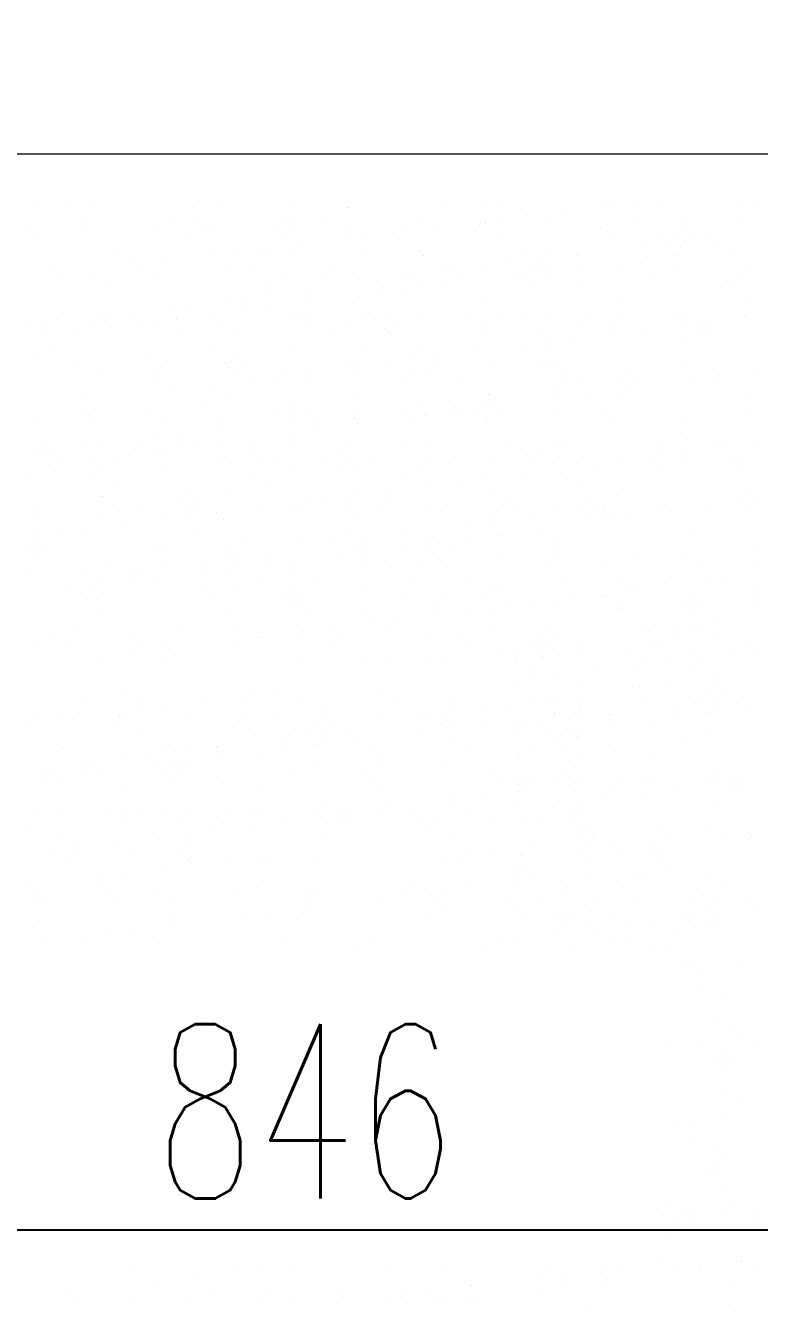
# Model space of a CAD drawing. Header units: millimetres. Extents: x 3165 to 3759, y 1184 to 1604.
# Drawn here: x 3302.87 to 3317.6, y 1379.18 to 1404.87 of the extents above; entities that cross this region are included whole.
import ezdxf

# ---------------------------------------------------------------- set-up
doc = ezdxf.new("R2010")
doc.units = ezdxf.units.MM
doc.layers.get('DEFPOINTS').update_dxf_attribs({"lineweight": 18})
doc.layers.add('1', color=1, linetype='Continuous', lineweight=18, true_color=0xff0000)
doc.layers.add('2', color=2, linetype='Continuous', lineweight=18, true_color=0xffff00)
doc.layers.add('LAYER2', color=2, linetype='Continuous', lineweight=25)
doc.styles.add('HZ', font='txt.shx', dxfattribs={"width": 0.67, "bigfont": 'hztxt.shx'})
doc.dimstyles.new('STANDARD$0', dxfattribs={"dimtxt": 3.5, "dimasz": 2.5, "dimexe": 1.25, "dimexo": 0.625, "dimtad": 1, "dimdec": 4, "dimdsep": 46, "dimtxsty": 'HZ', "dimcen": 2.5, "dimdle": 5, "dimadec": 0, "dimazin": 0, "dimtfac": 1, "dimtmove": 0, "dimatfit": 3, "dimfxl": 0, "dimtolj": 1, "dimlwd": -1, "dimlwe": -1, "dimarcsym": 0})

# ---------------------------------------------------------------- blocks, each defined once
blk = doc.blocks.new('*D55')
at = {"layer": 'DEFPOINTS', "color": 0, "transparency": 16777216}
for p in [(3348.238, 1398.036), (3268.739, 1396.54), (3348.238, 1380.685)]:
    blk.add_point(p, dxfattribs=at)
at = {"layer": 'LAYER2', "color": 0, "transparency": 16777216}
for p, q in [((3348.238, 1397.411), (3348.238, 1379.185)), ((3268.739, 1395.915), (3268.739, 1379.185)), ((3270.739, 1380.685), (3346.238, 1380.685))]:
    blk.add_line(p, q, dxfattribs=at)
for points in [[(3270.739, 1381.019), (3270.739, 1380.352), (3268.739, 1380.685)], [(3346.238, 1381.019), (3346.238, 1380.352), (3348.238, 1380.685)]]:
    blk.add_solid(points, dxfattribs=at)
at = {"layer": 'LAYER2', "color": 0, "transparency": 16777216, "insert": (3308.488, 1383.06), "char_height": 3.5, "attachment_point": 5, "style": 'HZ'}
blk.add_mtext('\\A1;846', dxfattribs=at)

msp = doc.modelspace()

# ---------------------------------------------------------------- linework, layer by layer
at = {"layer": '1'}
msp.add_line((3288.088, 1402.293), (3325.174, 1402.293), dxfattribs=at)
at = {"layer": '2'}
for p, q in [((3303.112, 1401.209), (3303.112, 1401.209)), ((3303.664, 1401.28), (3303.664, 1401.28)), ((3304.184, 1401.349), (3304.184, 1401.349)), ((3306.226, 1401.214), (3306.226, 1401.214)), ((3306.806, 1401.231), (3306.806, 1401.231)), ((3308.214, 1401.229), (3308.214, 1401.229)), ((3309.341, 1401.22), (3309.341, 1401.22)), ((3309.365, 1401.218), (3309.365, 1401.218)), ((3311.329, 1401.234), (3311.329, 1401.234)), ((3312.065, 1401.316), (3312.065, 1401.316)), ((3312.455, 1401.226), (3312.455, 1401.226)), ((3313.75, 1401.169), (3313.75, 1401.169)), ((3314.443, 1401.24), (3314.443, 1401.24)), ((3314.683, 1401.349), (3314.683, 1401.349)), ((3315.108, 1401.348), (3315.108, 1401.348)), ((3315.569, 1401.231), (3315.569, 1401.231)), ((3317.241, 1401.337), (3317.241, 1401.337)), ((3317.557, 1401.246), (3317.557, 1401.246)), ((3304.045, 1401.02), (3304.045, 1401.02)), ((3305.771, 1400.895), (3305.771, 1400.895)), ((3306.343, 1400.931), (3306.343, 1400.931)), ((3308.046, 1400.986), (3308.046, 1400.986)), ((3308.165, 1400.913), (3308.165, 1400.913)), ((3308.885, 1400.9), (3308.885, 1400.9)), ((3310.782, 1400.946), (3310.782, 1400.946)), ((3311.999, 1400.906), (3311.999, 1400.906)), ((3312.107, 1400.897), (3312.107, 1400.897)), ((3312.417, 1400.994), (3312.417, 1400.994)), ((3312.937, 1401.062), (3312.937, 1401.062)), ((3313.34, 1400.934), (3313.34, 1400.934)), ((3315.113, 1400.912), (3315.113, 1400.912)), ((3316.041, 1401.031), (3316.041, 1401.031)), ((3317.233, 1400.944), (3317.233, 1400.944)), ((3302.906, 1400.828), (3302.906, 1400.828)), ((3303.078, 1400.62), (3303.078, 1400.62)), ((3304.097, 1400.741), (3304.097, 1400.741)), ((3305.464, 1400.815), (3305.464, 1400.815)), ((3306.193, 1400.626), (3306.193, 1400.626)), ((3306.527, 1400.763), (3306.527, 1400.763)), ((3306.655, 1400.728), (3306.655, 1400.728)), ((3307.847, 1400.834), (3307.847, 1400.834)), ((3308.032, 1400.665), (3308.032, 1400.665)), ((3308.231, 1400.817), (3308.231, 1400.817)), ((3309.307, 1400.632), (3309.307, 1400.632)), ((3309.356, 1400.826), (3309.356, 1400.826)), ((3309.725, 1400.639), (3309.725, 1400.639)), ((3310.245, 1400.708), (3310.245, 1400.708)), ((3310.403, 1400.843), (3310.403, 1400.843)), ((3311.058, 1400.815), (3311.058, 1400.815)), ((3311.908, 1400.745), (3311.908, 1400.745)), ((3311.974, 1400.859), (3311.974, 1400.859)), ((3312.421, 1400.637), (3312.421, 1400.637)), ((3314.405, 1400.809), (3314.405, 1400.809)), ((3314.532, 1400.847), (3314.532, 1400.847)), ((3314.589, 1400.64), (3314.589, 1400.64)), ((3315.535, 1400.643), (3315.535, 1400.643)), ((3315.909, 1400.711), (3315.909, 1400.711)), ((3316.108, 1400.863), (3316.108, 1400.863)), ((3316.293, 1400.694), (3316.293, 1400.694)), ((3316.638, 1400.631), (3316.638, 1400.631)), ((3307.554, 1400.353), (3307.554, 1400.353)), ((3308.367, 1400.46), (3308.367, 1400.46)), ((3315.305, 1400.456), (3315.305, 1400.456)), ((3315.825, 1400.524), (3315.825, 1400.524)), ((3316.035, 1400.412), (3316.035, 1400.412)), ((3316.094, 1400.542), (3316.094, 1400.542)), ((3316.686, 1400.406), (3316.686, 1400.406)), ((3304.63, 1400.242), (3304.63, 1400.242)), ((3305.04, 1400.108), (3305.04, 1400.108)), ((3305.675, 1400.106), (3305.675, 1400.106)), ((3306.618, 1400.256), (3306.618, 1400.256)), ((3307.033, 1400.285), (3307.033, 1400.285)), ((3307.745, 1400.247), (3307.745, 1400.247)), ((3308.159, 1400.293), (3308.159, 1400.293)), ((3309.733, 1400.262), (3309.733, 1400.262)), ((3310.776, 1400.326), (3310.776, 1400.326)), ((3310.859, 1400.253), (3310.859, 1400.253)), ((3312.613, 1400.101), (3312.613, 1400.101)), ((3312.847, 1400.267), (3312.847, 1400.267)), ((3313.133, 1400.17), (3313.133, 1400.17)), ((3313.334, 1400.314), (3313.334, 1400.314)), ((3313.946, 1400.277), (3313.946, 1400.277)), ((3313.973, 1400.259), (3313.973, 1400.259)), ((3315.353, 1400.23), (3315.353, 1400.23)), ((3315.873, 1400.299), (3315.873, 1400.299)), ((3315.961, 1400.273), (3315.961, 1400.273)), ((3317.087, 1400.264), (3317.087, 1400.264)), ((3303.337, 1400.054), (3303.337, 1400.054)), ((3303.521, 1399.885), (3303.521, 1399.885)), ((3304.258, 1399.89), (3304.258, 1399.89)), ((3305.225, 1399.939), (3305.225, 1399.939)), ((3306.875, 1399.923), (3306.875, 1399.923)), ((3307.397, 1399.965), (3307.397, 1399.965)), ((3308.067, 1399.836), (3308.067, 1399.836)), ((3308.902, 1399.868), (3308.902, 1399.868)), ((3309.101, 1400.02), (3309.101, 1400.02)), ((3309.434, 1399.911), (3309.434, 1399.911)), ((3311.254, 1399.923), (3311.254, 1399.923)), ((3311.399, 1399.931), (3311.399, 1399.931)), ((3312.134, 1400.008), (3312.134, 1400.008)), ((3312.661, 1399.876), (3312.661, 1399.876)), ((3313.102, 1399.985), (3313.102, 1399.985)), ((3313.181, 1399.944), (3313.181, 1399.944)), ((3313.326, 1399.921), (3313.326, 1399.921)), ((3313.994, 1400.051), (3313.994, 1400.051)), ((3314.752, 1400.042), (3314.752, 1400.042)), ((3315.459, 1399.843), (3315.459, 1399.843)), ((3315.944, 1399.955), (3315.944, 1399.955)), ((3317.163, 1399.897), (3317.163, 1399.897)), ((3317.31, 1400.029), (3317.31, 1400.029)), ((3304.597, 1399.653), (3304.597, 1399.653)), ((3305.449, 1399.803), (3305.449, 1399.803)), ((3307.711, 1399.659), (3307.711, 1399.659)), ((3309.921, 1399.747), (3309.921, 1399.747)), ((3310.441, 1399.815), (3310.441, 1399.815)), ((3310.49, 1399.59), (3310.49, 1399.59)), ((3310.625, 1399.824), (3310.625, 1399.824)), ((3310.825, 1399.664), (3310.825, 1399.664)), ((3311.303, 1399.697), (3311.303, 1399.697)), ((3311.583, 1399.762), (3311.583, 1399.762)), ((3312.903, 1399.833), (3312.903, 1399.833)), ((3313.087, 1399.664), (3313.087, 1399.664)), ((3313.287, 1399.816), (3313.287, 1399.816)), ((3313.939, 1399.67), (3313.939, 1399.67)), ((3316.964, 1399.745), (3316.964, 1399.745)), ((3317.053, 1399.676), (3317.053, 1399.676)), ((3307.229, 1399.393), (3307.229, 1399.393)), ((3307.75, 1399.461), (3307.75, 1399.461)), ((3308.563, 1399.568), (3308.563, 1399.568)), ((3308.611, 1399.343), (3308.611, 1399.343)), ((3309.969, 1399.521), (3309.969, 1399.521)), ((3312.128, 1399.389), (3312.128, 1399.389)), ((3314.746, 1399.422), (3314.746, 1399.422)), ((3317.304, 1399.41), (3317.304, 1399.41)), ((3304.391, 1399.088), (3304.391, 1399.088)), ((3305.058, 1399.107), (3305.058, 1399.107)), ((3305.871, 1399.214), (3305.871, 1399.214)), ((3306.095, 1399.142), (3306.095, 1399.142)), ((3306.869, 1399.304), (3306.869, 1399.304)), ((3307.277, 1399.167), (3307.277, 1399.167)), ((3307.798, 1399.236), (3307.798, 1399.236)), ((3309.428, 1399.292), (3309.428, 1399.292)), ((3310.096, 1399.108), (3310.096, 1399.108)), ((3316.104, 1399.104), (3316.104, 1399.104)), ((3302.969, 1398.901), (3302.969, 1398.901)), ((3303.179, 1398.859), (3303.179, 1398.859)), ((3303.498, 1398.973), (3303.498, 1398.973)), ((3304.16, 1398.814), (3304.16, 1398.814)), ((3304.537, 1399.038), (3304.537, 1399.038)), ((3304.586, 1398.813), (3304.586, 1398.813)), ((3305.106, 1398.881), (3305.106, 1398.881)), ((3305.527, 1398.888), (3305.527, 1398.888)), ((3305.896, 1398.99), (3305.896, 1398.99)), ((3305.919, 1398.988), (3305.919, 1398.988)), ((3306.612, 1398.979), (3306.612, 1398.979)), ((3308.228, 1398.986), (3308.228, 1398.986)), ((3308.393, 1399.053), (3308.393, 1399.053)), ((3308.577, 1398.884), (3308.577, 1398.884)), ((3308.6, 1398.993), (3308.6, 1398.993)), ((3309.419, 1398.899), (3309.419, 1398.899)), ((3309.727, 1398.985), (3309.727, 1398.985)), ((3309.897, 1398.956), (3309.897, 1398.956)), ((3310.28, 1398.939), (3310.28, 1398.939)), ((3310.845, 1399.019), (3310.845, 1399.019)), ((3311.715, 1398.999), (3311.715, 1398.999)), ((3312.037, 1398.932), (3312.037, 1398.932)), ((3312.453, 1398.965), (3312.453, 1398.965)), ((3312.841, 1398.99), (3312.841, 1398.99)), ((3313.403, 1399.007), (3313.403, 1399.007)), ((3313.957, 1398.867), (3313.957, 1398.867)), ((3314.157, 1399.019), (3314.157, 1399.019)), ((3314.595, 1398.92), (3314.595, 1398.92)), ((3314.829, 1399.005), (3314.829, 1399.005)), ((3315.955, 1398.996), (3315.955, 1398.996)), ((3316.03, 1398.88), (3316.03, 1398.88)), ((3316.454, 1398.93), (3316.454, 1398.93)), ((3316.551, 1398.949), (3316.551, 1398.949)), ((3317.296, 1399.017), (3317.296, 1399.017)), ((3317.364, 1399.056), (3317.364, 1399.056)), ((3303.227, 1398.634), (3303.227, 1398.634)), ((3303.92, 1398.705), (3303.92, 1398.705)), ((3305.908, 1398.719), (3305.908, 1398.719)), ((3306.718, 1398.801), (3306.718, 1398.801)), ((3307.034, 1398.71), (3307.034, 1398.71)), ((3309.022, 1398.725), (3309.022, 1398.725)), ((3310.081, 1398.787), (3310.081, 1398.787)), ((3310.148, 1398.716), (3310.148, 1398.716)), ((3312.136, 1398.73), (3312.136, 1398.73)), ((3313.262, 1398.722), (3313.262, 1398.722)), ((3313.859, 1398.594), (3313.859, 1398.594)), ((3314.672, 1398.701), (3314.672, 1398.701)), ((3315.25, 1398.736), (3315.25, 1398.736)), ((3316.377, 1398.727), (3316.377, 1398.727)), ((3316.639, 1398.762), (3316.639, 1398.762)), ((3303.464, 1398.385), (3303.464, 1398.385)), ((3306.579, 1398.391), (3306.579, 1398.391)), ((3308.222, 1398.366), (3308.222, 1398.366)), ((3309.693, 1398.396), (3309.693, 1398.396)), ((3310.839, 1398.4), (3310.839, 1398.4)), ((3311.98, 1398.347), (3311.98, 1398.347)), ((3312.807, 1398.402), (3312.807, 1398.402)), ((3313.339, 1398.526), (3313.339, 1398.526)), ((3313.397, 1398.387), (3313.397, 1398.387)), ((3316.098, 1398.485), (3316.098, 1398.485)), ((3303.089, 1398.264), (3303.089, 1398.264)), ((3303.886, 1398.116), (3303.886, 1398.116)), ((3305.386, 1398.176), (3305.386, 1398.176)), ((3306.891, 1398.078), (3306.891, 1398.078)), ((3307, 1398.122), (3307, 1398.122)), ((3307.09, 1398.23), (3307.09, 1398.23)), ((3307.274, 1398.061), (3307.274, 1398.061)), ((3309.447, 1398.087), (3309.447, 1398.087)), ((3310.114, 1398.128), (3310.114, 1398.128)), ((3310.647, 1398.171), (3310.647, 1398.171)), ((3311.15, 1398.141), (3311.15, 1398.141)), ((3311.167, 1398.24), (3311.167, 1398.24)), ((3312.197, 1398.082), (3312.197, 1398.082)), ((3313.229, 1398.133), (3313.229, 1398.133)), ((3313.448, 1398.053), (3313.448, 1398.053)), ((3304.321, 1397.963), (3304.321, 1397.963)), ((3305.512, 1397.876), (3305.512, 1397.876)), ((3305.571, 1398.007), (3305.571, 1398.007)), ((3306.938, 1397.996), (3306.938, 1397.996)), ((3307.075, 1397.909), (3307.075, 1397.909)), ((3307.955, 1397.817), (3307.955, 1397.817)), ((3308.13, 1397.91), (3308.13, 1397.91)), ((3308.476, 1397.886), (3308.476, 1397.886)), ((3309.289, 1397.993), (3309.289, 1397.993)), ((3309.497, 1397.984), (3309.497, 1397.984)), ((3310.688, 1397.897), (3310.688, 1397.897)), ((3310.951, 1397.99), (3310.951, 1397.99)), ((3313.389, 1397.995), (3313.389, 1397.995)), ((3313.633, 1397.884), (3313.633, 1397.884)), ((3314.953, 1397.955), (3314.953, 1397.955)), ((3315.137, 1397.786), (3315.137, 1397.786)), ((3316.007, 1398.028), (3316.007, 1398.028)), ((3316.795, 1397.831), (3316.795, 1397.831)), ((3317.509, 1397.964), (3317.509, 1397.964)), ((3305.438, 1397.738), (3305.438, 1397.738)), ((3305.784, 1397.531), (3305.784, 1397.531)), ((3306.597, 1397.638), (3306.597, 1397.638)), ((3307.426, 1397.752), (3307.426, 1397.752)), ((3308.552, 1397.743), (3308.552, 1397.743)), ((3310.54, 1397.758), (3310.54, 1397.758)), ((3311.666, 1397.749), (3311.666, 1397.749)), ((3313.535, 1397.634), (3313.535, 1397.634)), ((3313.654, 1397.763), (3313.654, 1397.763)), ((3314.055, 1397.702), (3314.055, 1397.702)), ((3314.78, 1397.755), (3314.78, 1397.755)), ((3314.916, 1397.584), (3314.916, 1397.584)), ((3316.275, 1397.762), (3316.275, 1397.762)), ((3316.769, 1397.769), (3316.769, 1397.769)), ((3304.084, 1397.352), (3304.084, 1397.352)), ((3306.932, 1397.377), (3306.932, 1397.377)), ((3309.491, 1397.365), (3309.491, 1397.365)), ((3310.843, 1397.279), (3310.843, 1397.279)), ((3311.363, 1397.348), (3311.363, 1397.348)), ((3312.176, 1397.455), (3312.176, 1397.455)), ((3312.191, 1397.462), (3312.191, 1397.462)), ((3313.583, 1397.408), (3313.583, 1397.408)), ((3314.103, 1397.477), (3314.103, 1397.477)), ((3314.809, 1397.495), (3314.809, 1397.495)), ((3317.367, 1397.483), (3317.367, 1397.483)), ((3304.069, 1397.031), (3304.069, 1397.031)), ((3304.268, 1397.183), (3304.268, 1397.183)), ((3305.404, 1397.149), (3305.404, 1397.149)), ((3306.441, 1397.21), (3306.441, 1397.21)), ((3307.945, 1397.112), (3307.945, 1397.112)), ((3308.144, 1397.264), (3308.144, 1397.264)), ((3308.291, 1397.059), (3308.291, 1397.059)), ((3308.518, 1397.155), (3308.518, 1397.155)), ((3309.485, 1397.1), (3309.485, 1397.1)), ((3310.442, 1397.175), (3310.442, 1397.175)), ((3310.891, 1397.054), (3310.891, 1397.054)), ((3310.908, 1397.092), (3310.908, 1397.092)), ((3311.412, 1397.122), (3311.412, 1397.122)), ((3311.632, 1397.16), (3311.632, 1397.16)), ((3311.947, 1397.077), (3311.947, 1397.077)), ((3312.146, 1397.229), (3312.146, 1397.229)), ((3312.225, 1397.229), (3312.225, 1397.229)), ((3312.33, 1397.061), (3312.33, 1397.061)), ((3313.466, 1397.08), (3313.466, 1397.08)), ((3314.503, 1397.087), (3314.503, 1397.087)), ((3317.359, 1397.09), (3317.359, 1397.09)), ((3303.032, 1396.974), (3303.032, 1396.974)), ((3304.223, 1396.887), (3304.223, 1396.887)), ((3305.59, 1396.962), (3305.59, 1396.962)), ((3306.781, 1396.875), (3306.781, 1396.875)), ((3308.151, 1396.925), (3308.151, 1396.925)), ((3308.672, 1396.993), (3308.672, 1396.993)), ((3308.72, 1396.768), (3308.72, 1396.768)), ((3309.482, 1396.972), (3309.482, 1396.972)), ((3309.533, 1396.875), (3309.533, 1396.875)), ((3310.627, 1397.006), (3310.627, 1397.006)), ((3312.1, 1397.005), (3312.1, 1397.005)), ((3312.131, 1396.909), (3312.131, 1396.909)), ((3314.658, 1396.993), (3314.658, 1396.993)), ((3316.007, 1396.989), (3316.007, 1396.989)), ((3305.459, 1396.57), (3305.459, 1396.57)), ((3305.98, 1396.639), (3305.98, 1396.639)), ((3306.793, 1396.746), (3306.793, 1396.746)), ((3306.841, 1396.52), (3306.841, 1396.52)), ((3308.199, 1396.699), (3308.199, 1396.699)), ((3315.636, 1396.501), (3315.636, 1396.501)), ((3316.161, 1396.558), (3316.161, 1396.558)), ((3303.026, 1396.354), (3303.026, 1396.354)), ((3303.18, 1396.478), (3303.18, 1396.478)), ((3303.288, 1396.285), (3303.288, 1396.285)), ((3303.435, 1396.332), (3303.435, 1396.332)), ((3304.101, 1396.392), (3304.101, 1396.392)), ((3304.306, 1396.469), (3304.306, 1396.469)), ((3305.138, 1396.386), (3305.138, 1396.386)), ((3305.508, 1396.345), (3305.508, 1396.345)), ((3305.584, 1396.342), (3305.584, 1396.342)), ((3306.028, 1396.413), (3306.028, 1396.413)), ((3306.294, 1396.484), (3306.294, 1396.484)), ((3307.42, 1396.475), (3307.42, 1396.475)), ((3307.436, 1396.297), (3307.436, 1396.297)), ((3308.285, 1396.439), (3308.285, 1396.439)), ((3309.14, 1396.352), (3309.14, 1396.352)), ((3309.408, 1396.489), (3309.408, 1396.489)), ((3310.534, 1396.481), (3310.534, 1396.481)), ((3310.902, 1396.473), (3310.902, 1396.473)), ((3312.522, 1396.495), (3312.522, 1396.495)), ((3313.2, 1396.263), (3313.2, 1396.263)), ((3313.46, 1396.461), (3313.46, 1396.461)), ((3313.648, 1396.486), (3313.648, 1396.486)), ((3316.762, 1396.492), (3316.762, 1396.492)), ((3316.952, 1396.412), (3316.952, 1396.412)), ((3317.473, 1396.481), (3317.473, 1396.481)), ((3303.336, 1396.059), (3303.336, 1396.059)), ((3303.601, 1396.209), (3303.601, 1396.209)), ((3304.149, 1396.166), (3304.149, 1396.166)), ((3304.384, 1396.036), (3304.384, 1396.036)), ((3304.728, 1396.201), (3304.728, 1396.201)), ((3304.939, 1396.234), (3304.939, 1396.234)), ((3306.716, 1396.215), (3306.716, 1396.215)), ((3307.001, 1396.07), (3307.001, 1396.07)), ((3307.62, 1396.129), (3307.62, 1396.129)), ((3307.842, 1396.206), (3307.842, 1396.206)), ((3308.941, 1396.2), (3308.941, 1396.2)), ((3309.125, 1396.031), (3309.125, 1396.031)), ((3309.324, 1396.183), (3309.324, 1396.183)), ((3309.56, 1396.057), (3309.56, 1396.057)), ((3309.83, 1396.221), (3309.83, 1396.221)), ((3310.956, 1396.212), (3310.956, 1396.212)), ((3311.497, 1396.209), (3311.497, 1396.209)), ((3312.26, 1396.155), (3312.26, 1396.155)), ((3312.944, 1396.226), (3312.944, 1396.226)), ((3313.001, 1396.111), (3313.001, 1396.111)), ((3313.452, 1396.068), (3313.452, 1396.068)), ((3314.07, 1396.218), (3314.07, 1396.218)), ((3314.261, 1396.058), (3314.261, 1396.058)), ((3314.781, 1396.127), (3314.781, 1396.127)), ((3315.498, 1396.175), (3315.498, 1396.175)), ((3315.594, 1396.234), (3315.594, 1396.234)), ((3315.682, 1396.006), (3315.682, 1396.006)), ((3316.058, 1396.232), (3316.058, 1396.232)), ((3316.07, 1396.101), (3316.07, 1396.101)), ((3317.002, 1396.077), (3317.002, 1396.077)), ((3317.184, 1396.223), (3317.184, 1396.223)), ((3302.874, 1395.852), (3302.874, 1395.852)), ((3304.272, 1395.881), (3304.272, 1395.881)), ((3305.575, 1395.949), (3305.575, 1395.949)), ((3307.386, 1395.886), (3307.386, 1395.886)), ((3308.193, 1395.983), (3308.193, 1395.983)), ((3310.5, 1395.892), (3310.5, 1395.892)), ((3310.751, 1395.97), (3310.751, 1395.97)), ((3312.089, 1395.772), (3312.089, 1395.772)), ((3312.902, 1395.879), (3312.902, 1395.879)), ((3313.614, 1395.898), (3313.614, 1395.898)), ((3317.187, 1395.908), (3317.187, 1395.908)), ((3304.694, 1395.612), (3304.694, 1395.612)), ((3306.133, 1395.474), (3306.133, 1395.474)), ((3307.808, 1395.618), (3307.808, 1395.618)), ((3310.211, 1395.525), (3310.211, 1395.525)), ((3310.922, 1395.623), (3310.922, 1395.623)), ((3311.569, 1395.704), (3311.569, 1395.704)), ((3312.254, 1395.535), (3312.254, 1395.535)), ((3314.036, 1395.629), (3314.036, 1395.629)), ((3314.872, 1395.569), (3314.872, 1395.569)), ((3317.43, 1395.556), (3317.43, 1395.556)), ((3303.132, 1395.228), (3303.132, 1395.228)), ((3304.378, 1395.417), (3304.378, 1395.417)), ((3304.43, 1395.42), (3304.43, 1395.42)), ((3304.614, 1395.251), (3304.614, 1395.251)), ((3305.12, 1395.242), (3305.12, 1395.242)), ((3305.934, 1395.322), (3305.934, 1395.322)), ((3306.246, 1395.233), (3306.246, 1395.233)), ((3306.318, 1395.305), (3306.318, 1395.305)), ((3306.995, 1395.45), (3306.995, 1395.45)), ((3308.234, 1395.248), (3308.234, 1395.248)), ((3308.49, 1395.331), (3308.49, 1395.331)), ((3308.877, 1395.349), (3308.877, 1395.349)), ((3309.36, 1395.239), (3309.36, 1395.239)), ((3309.398, 1395.418), (3309.398, 1395.418)), ((3309.554, 1395.438), (3309.554, 1395.438)), ((3309.995, 1395.234), (3309.995, 1395.234)), ((3310.194, 1395.386), (3310.194, 1395.386)), ((3311.348, 1395.253), (3311.348, 1395.253)), ((3312.474, 1395.245), (3312.474, 1395.245)), ((3312.492, 1395.297), (3312.492, 1395.297)), ((3314.195, 1395.351), (3314.195, 1395.351)), ((3314.462, 1395.259), (3314.462, 1395.259)), ((3315.588, 1395.25), (3315.588, 1395.25)), ((3317.197, 1395.295), (3317.197, 1395.295)), ((3317.576, 1395.265), (3317.576, 1395.265)), ((3303.095, 1395.047), (3303.095, 1395.047)), ((3304.286, 1394.96), (3304.286, 1394.96)), ((3305.653, 1395.035), (3305.653, 1395.035)), ((3306.119, 1395.153), (3306.119, 1395.153)), ((3306.185, 1394.995), (3306.185, 1394.995)), ((3306.706, 1395.063), (3306.706, 1395.063)), ((3307.519, 1395.17), (3307.519, 1395.17)), ((3308.354, 1395.132), (3308.354, 1395.132)), ((3309.545, 1395.045), (3309.545, 1395.045)), ((3310.971, 1395.165), (3310.971, 1395.165)), ((3312.163, 1395.079), (3312.163, 1395.079)), ((3312.676, 1395.128), (3312.676, 1395.128)), ((3313.098, 1394.987), (3313.098, 1394.987)), ((3313.529, 1395.153), (3313.529, 1395.153)), ((3313.996, 1395.199), (3313.996, 1395.199)), ((3314.181, 1395.03), (3314.181, 1395.03)), ((3314.38, 1395.182), (3314.38, 1395.182)), ((3314.457, 1395.166), (3314.457, 1395.166)), ((3314.721, 1395.066), (3314.721, 1395.066)), ((3315.025, 1395.009), (3315.025, 1395.009)), ((3315.838, 1395.116), (3315.838, 1395.116)), ((3316.552, 1395.209), (3316.552, 1395.209)), ((3317.422, 1395.164), (3317.422, 1395.164)), ((3304.014, 1394.709), (3304.014, 1394.709)), ((3304.827, 1394.816), (3304.827, 1394.816)), ((3306.844, 1394.948), (3306.844, 1394.948)), ((3311.765, 1394.811), (3311.765, 1394.811)), ((3312.285, 1394.88), (3312.285, 1394.88)), ((3313.147, 1394.761), (3313.147, 1394.761)), ((3314.505, 1394.94), (3314.505, 1394.94)), ((3302.928, 1394.444), (3302.928, 1394.444)), ((3303.098, 1394.639), (3303.098, 1394.639)), ((3303.127, 1394.596), (3303.127, 1394.596)), ((3303.493, 1394.641), (3303.493, 1394.641)), ((3305.484, 1394.454), (3305.484, 1394.454)), ((3306.212, 1394.645), (3306.212, 1394.645)), ((3307.188, 1394.508), (3307.188, 1394.508)), ((3308.348, 1394.513), (3308.348, 1394.513)), ((3309.073, 1394.457), (3309.073, 1394.457)), ((3309.326, 1394.651), (3309.326, 1394.651)), ((3309.594, 1394.526), (3309.594, 1394.526)), ((3310.407, 1394.633), (3310.407, 1394.633)), ((3310.965, 1394.546), (3310.965, 1394.546)), ((3311.189, 1394.474), (3311.189, 1394.474)), ((3311.813, 1394.586), (3311.813, 1394.586)), ((3312.334, 1394.654), (3312.334, 1394.654)), ((3312.44, 1394.656), (3312.44, 1394.656)), ((3313.523, 1394.534), (3313.523, 1394.534)), ((3316.224, 1394.631), (3316.224, 1394.631)), ((3303.089, 1394.428), (3303.089, 1394.428)), ((3303.113, 1394.276), (3303.113, 1394.276)), ((3303.312, 1394.427), (3303.312, 1394.427)), ((3305.647, 1394.415), (3305.647, 1394.415)), ((3306.989, 1394.356), (3306.989, 1394.356)), ((3307.715, 1394.278), (3307.715, 1394.278)), ((3309.121, 1394.231), (3309.121, 1394.231)), ((3309.486, 1394.419), (3309.486, 1394.419)), ((3309.642, 1394.3), (3309.642, 1394.3)), ((3309.67, 1394.25), (3309.67, 1394.25)), ((3310.455, 1394.407), (3310.455, 1394.407)), ((3310.99, 1394.322), (3310.99, 1394.322)), ((3311.374, 1394.305), (3311.374, 1394.305)), ((3312.323, 1394.228), (3312.323, 1394.228)), ((3313.546, 1394.331), (3313.546, 1394.331)), ((3315.051, 1394.233), (3315.051, 1394.233)), ((3317.548, 1394.297), (3317.548, 1394.297)), ((3303.987, 1393.974), (3303.987, 1393.974)), ((3304.447, 1394.109), (3304.447, 1394.109)), ((3305.114, 1393.965), (3305.114, 1393.965)), ((3305.638, 1394.023), (3305.638, 1394.023)), ((3306.381, 1394.103), (3306.381, 1394.103)), ((3306.902, 1394.171), (3306.902, 1394.171)), ((3306.95, 1393.946), (3306.95, 1393.946)), ((3307.064, 1394.143), (3307.064, 1394.143)), ((3307.102, 1393.979), (3307.102, 1393.979)), ((3307.763, 1394.053), (3307.763, 1394.053)), ((3308.228, 1393.971), (3308.228, 1393.971)), ((3308.256, 1394.056), (3308.256, 1394.056)), ((3309.623, 1394.131), (3309.623, 1394.131)), ((3310.216, 1393.985), (3310.216, 1393.985)), ((3310.814, 1394.044), (3310.814, 1394.044)), ((3311.174, 1394.153), (3311.174, 1394.153)), ((3311.342, 1393.976), (3311.342, 1393.976)), ((3313.33, 1393.991), (3313.33, 1393.991)), ((3313.515, 1394.141), (3313.515, 1394.141)), ((3314.456, 1393.982), (3314.456, 1393.982)), ((3316.133, 1394.174), (3316.133, 1394.174)), ((3316.444, 1393.996), (3316.444, 1393.996)), ((3317.57, 1393.988), (3317.57, 1393.988)), ((3302.937, 1393.925), (3302.937, 1393.925)), ((3304.409, 1393.705), (3304.409, 1393.705)), ((3305.023, 1393.924), (3305.023, 1393.924)), ((3305.071, 1393.698), (3305.071, 1393.698)), ((3305.535, 1393.697), (3305.535, 1393.697)), ((3306.43, 1393.877), (3306.43, 1393.877)), ((3307.523, 1393.711), (3307.523, 1393.711)), ((3308.649, 1393.702), (3308.649, 1393.702)), ((3310.637, 1393.716), (3310.637, 1393.716)), ((3311.763, 1393.708), (3311.763, 1393.708)), ((3313.752, 1393.722), (3313.752, 1393.722)), ((3314.878, 1393.714), (3314.878, 1393.714)), ((3316.516, 1393.766), (3316.516, 1393.766)), ((3316.866, 1393.728), (3316.866, 1393.728)), ((3303.738, 1393.523), (3303.738, 1393.523)), ((3303.983, 1393.478), (3303.983, 1393.478)), ((3304.258, 1393.591), (3304.258, 1393.591)), ((3304.441, 1393.49), (3304.441, 1393.49)), ((3306.48, 1393.542), (3306.48, 1393.542)), ((3307.058, 1393.523), (3307.058, 1393.523)), ((3307.984, 1393.444), (3307.984, 1393.444)), ((3308.183, 1393.596), (3308.183, 1393.596)), ((3308.367, 1393.427), (3308.367, 1393.427)), ((3309.617, 1393.511), (3309.617, 1393.511)), ((3310.54, 1393.453), (3310.54, 1393.453)), ((3312.244, 1393.507), (3312.244, 1393.507)), ((3312.317, 1393.608), (3312.317, 1393.608)), ((3314.541, 1393.419), (3314.541, 1393.419)), ((3314.935, 1393.642), (3314.935, 1393.642)), ((3315.183, 1393.59), (3315.183, 1393.59)), ((3315.703, 1393.659), (3315.703, 1393.659)), ((3316.245, 1393.473), (3316.245, 1393.473)), ((3317.493, 1393.63), (3317.493, 1393.63)), ((3306.664, 1393.373), (3306.664, 1393.373)), ((3308.168, 1393.275), (3308.168, 1393.275)), ((3308.194, 1393.382), (3308.194, 1393.382)), ((3308.417, 1393.205), (3308.417, 1393.205)), ((3311.034, 1393.239), (3311.034, 1393.239)), ((3311.308, 1393.388), (3311.308, 1393.388)), ((3312.044, 1393.356), (3312.044, 1393.356)), ((3312.491, 1393.236), (3312.491, 1393.236)), ((3313.011, 1393.304), (3313.011, 1393.304)), ((3313.592, 1393.226), (3313.592, 1393.226)), ((3313.824, 1393.411), (3313.824, 1393.411)), ((3314.422, 1393.394), (3314.422, 1393.394)), ((3314.726, 1393.25), (3314.726, 1393.25)), ((3316.046, 1393.321), (3316.046, 1393.321)), ((3316.293, 1393.324), (3316.293, 1393.324)), ((3316.429, 1393.304), (3316.429, 1393.304)), ((3317.485, 1393.237), (3317.485, 1393.237)), ((3317.536, 1393.399), (3317.536, 1393.399)), ((3304.349, 1393.033), (3304.349, 1393.033)), ((3306.907, 1393.021), (3306.907, 1393.021)), ((3308.615, 1393.114), (3308.615, 1393.114)), ((3309.608, 1393.118), (3309.608, 1393.118)), ((3310.32, 1392.95), (3310.32, 1392.95)), ((3311.133, 1393.057), (3311.133, 1393.057)), ((3311.73, 1393.119), (3311.73, 1393.119)), ((3312.226, 1393.152), (3312.226, 1393.152)), ((3314.784, 1393.139), (3314.784, 1393.139)), ((3314.844, 1393.125), (3314.844, 1393.125)), ((3316.23, 1393.152), (3316.23, 1393.152)), ((3303.473, 1392.664), (3303.473, 1392.664)), ((3303.939, 1392.724), (3303.939, 1392.724)), ((3305.927, 1392.738), (3305.927, 1392.738)), ((3307.053, 1392.729), (3307.053, 1392.729)), ((3308.441, 1392.703), (3308.441, 1392.703)), ((3309.041, 1392.744), (3309.041, 1392.744)), ((3309.799, 1392.882), (3309.799, 1392.882)), ((3310.167, 1392.735), (3310.167, 1392.735)), ((3312.155, 1392.749), (3312.155, 1392.749)), ((3313.282, 1392.741), (3313.282, 1392.741)), ((3315.27, 1392.755), (3315.27, 1392.755)), ((3315.379, 1392.698), (3315.379, 1392.698)), ((3315.899, 1392.767), (3315.899, 1392.767)), ((3316.287, 1392.704), (3316.287, 1392.704)), ((3316.396, 1392.746), (3316.396, 1392.746)), ((3316.712, 1392.874), (3316.712, 1392.874)), ((3316.76, 1392.648), (3316.76, 1392.648)), ((3303.152, 1392.501), (3303.152, 1392.501)), ((3303.658, 1392.495), (3303.658, 1392.495)), ((3304.978, 1392.566), (3304.978, 1392.566)), ((3305.162, 1392.397), (3305.162, 1392.397)), ((3305.71, 1392.488), (3305.71, 1392.488)), ((3307.107, 1392.527), (3307.107, 1392.527)), ((3307.534, 1392.576), (3307.534, 1392.576)), ((3307.628, 1392.596), (3307.628, 1392.596)), ((3308.411, 1392.586), (3308.411, 1392.586)), ((3309.038, 1392.478), (3309.038, 1392.478)), ((3309.237, 1392.63), (3309.237, 1392.63)), ((3311.028, 1392.619), (3311.028, 1392.619)), ((3311.535, 1392.541), (3311.535, 1392.541)), ((3313.04, 1392.444), (3313.04, 1392.444)), ((3313.207, 1392.412), (3313.207, 1392.412)), ((3313.239, 1392.595), (3313.239, 1392.595)), ((3313.423, 1392.427), (3313.423, 1392.427)), ((3313.586, 1392.607), (3313.586, 1392.607)), ((3314.02, 1392.519), (3314.02, 1392.519)), ((3315.427, 1392.472), (3315.427, 1392.472)), ((3315.596, 1392.453), (3315.596, 1392.453)), ((3315.947, 1392.541), (3315.947, 1392.541)), ((3317.299, 1392.507), (3317.299, 1392.507)), ((3304.415, 1392.173), (3304.415, 1392.173)), ((3304.936, 1392.241), (3304.936, 1392.241)), ((3305.749, 1392.348), (3305.749, 1392.348)), ((3309.686, 1392.204), (3309.686, 1392.204)), ((3310.134, 1392.147), (3310.134, 1392.147)), ((3311.329, 1392.165), (3311.329, 1392.165)), ((3311.72, 1392.372), (3311.72, 1392.372)), ((3312.386, 1392.301), (3312.386, 1392.301)), ((3312.687, 1392.344), (3312.687, 1392.344)), ((3313.224, 1392.275), (3313.224, 1392.275)), ((3313.248, 1392.152), (3313.248, 1392.152)), ((3313.256, 1392.187), (3313.256, 1392.187)), ((3313.578, 1392.214), (3313.578, 1392.214)), ((3314.069, 1392.294), (3314.069, 1392.294)), ((3315.004, 1392.334), (3315.004, 1392.334)), ((3316.196, 1392.247), (3316.196, 1392.247)), ((3316.362, 1392.158), (3316.362, 1392.158)), ((3317.1, 1392.355), (3317.1, 1392.355)), ((3317.562, 1392.322), (3317.562, 1392.322)), ((3305.701, 1392.096), (3305.701, 1392.096)), ((3308.319, 1392.129), (3308.319, 1392.129)), ((3310.877, 1392.117), (3310.877, 1392.117)), ((3312.705, 1392.072), (3312.705, 1392.072)), ((3312.735, 1392.118), (3312.735, 1392.118)), ((3313.094, 1391.982), (3313.094, 1391.982)), ((3314.389, 1391.926), (3314.389, 1391.926)), ((3315.082, 1391.997), (3315.082, 1391.997)), ((3315.322, 1392.106), (3315.322, 1392.106)), ((3315.747, 1392.104), (3315.747, 1392.104)), ((3316.208, 1391.988), (3316.208, 1391.988)), ((3312.746, 1391.654), (3312.746, 1391.654)), ((3313.056, 1391.75), (3313.056, 1391.75)), ((3313.576, 1391.819), (3313.576, 1391.819)), ((3313.979, 1391.69), (3313.979, 1391.69)), ((3315.752, 1391.668), (3315.752, 1391.668)), ((3316.68, 1391.787), (3316.68, 1391.787)), ((3316.747, 1391.619), (3316.747, 1391.619)), ((3304.82, 1391.428), (3304.82, 1391.428)), ((3307.438, 1391.461), (3307.438, 1391.461)), ((3307.863, 1391.46), (3307.863, 1391.46)), ((3309.996, 1391.449), (3309.996, 1391.449)), ((3313.06, 1391.394), (3313.06, 1391.394)), ((3313.426, 1391.363), (3313.426, 1391.363)), ((3315.044, 1391.565), (3315.044, 1391.565)), ((3315.171, 1391.603), (3315.171, 1391.603)), ((3315.228, 1391.396), (3315.228, 1391.396)), ((3316.174, 1391.399), (3316.174, 1391.399)), ((3316.548, 1391.467), (3316.548, 1391.467)), ((3316.932, 1391.45), (3316.932, 1391.45)), ((3317.277, 1391.388), (3317.277, 1391.388)), ((3304.083, 1391.347), (3304.083, 1391.347)), ((3305.171, 1391.106), (3305.171, 1391.106)), ((3305.209, 1391.338), (3305.209, 1391.338)), ((3305.692, 1391.174), (3305.692, 1391.174)), ((3306.505, 1391.281), (3306.505, 1391.281)), ((3307.197, 1391.352), (3307.197, 1391.352)), ((3308.323, 1391.344), (3308.323, 1391.344)), ((3308.796, 1391.143), (3308.796, 1391.143)), ((3310.312, 1391.358), (3310.312, 1391.358)), ((3311.413, 1391.176), (3311.413, 1391.176)), ((3311.438, 1391.349), (3311.438, 1391.349)), ((3313.443, 1391.277), (3313.443, 1391.277)), ((3313.963, 1391.345), (3313.963, 1391.345)), ((3313.972, 1391.164), (3313.972, 1391.164)), ((3314.011, 1391.119), (3314.011, 1391.119)), ((3315.944, 1391.212), (3315.944, 1391.212)), ((3316.464, 1391.281), (3316.464, 1391.281)), ((3316.674, 1391.168), (3316.674, 1391.168)), ((3316.733, 1391.298), (3316.733, 1391.298)), ((3317.325, 1391.162), (3317.325, 1391.162)), ((3303.158, 1390.955), (3303.158, 1390.955)), ((3303.537, 1391.058), (3303.537, 1391.058)), ((3303.813, 1390.927), (3303.813, 1390.927)), ((3304.662, 1390.857), (3304.662, 1390.857)), ((3304.728, 1390.971), (3304.728, 1390.971)), ((3304.754, 1391.018), (3304.754, 1391.018)), ((3304.862, 1391.009), (3304.862, 1391.009)), ((3306.095, 1391.046), (3306.095, 1391.046)), ((3307.159, 1390.921), (3307.159, 1390.921)), ((3307.286, 1390.959), (3307.286, 1390.959)), ((3307.868, 1391.024), (3307.868, 1391.024)), ((3308.863, 1390.975), (3308.863, 1390.975)), ((3309.987, 1391.056), (3309.987, 1391.056)), ((3310.751, 1390.922), (3310.751, 1390.922)), ((3310.982, 1391.029), (3310.982, 1391.029)), ((3311.271, 1390.991), (3311.271, 1390.991)), ((3312.084, 1391.098), (3312.084, 1391.098)), ((3312.133, 1390.872), (3312.133, 1390.872)), ((3312.605, 1391.089), (3312.605, 1391.089)), ((3312.923, 1390.887), (3312.923, 1390.887)), ((3313.252, 1390.858), (3313.252, 1390.858)), ((3313.486, 1391.024), (3313.486, 1391.024)), ((3313.491, 1391.051), (3313.491, 1391.051)), ((3313.772, 1390.926), (3313.772, 1390.926)), ((3313.973, 1391.071), (3313.973, 1391.071)), ((3314.585, 1391.033), (3314.585, 1391.033)), ((3314.612, 1391.015), (3314.612, 1391.015)), ((3315.992, 1390.987), (3315.992, 1390.987)), ((3316.512, 1391.055), (3316.512, 1391.055)), ((3316.6, 1391.029), (3316.6, 1391.029)), ((3303, 1390.82), (3303, 1390.82)), ((3305.175, 1390.749), (3305.175, 1390.749)), ((3307.344, 1390.752), (3307.344, 1390.752)), ((3308.29, 1390.755), (3308.29, 1390.755)), ((3308.58, 1390.636), (3308.58, 1390.636)), ((3308.664, 1390.823), (3308.664, 1390.823)), ((3308.848, 1390.654), (3308.848, 1390.654)), ((3309.047, 1390.806), (3309.047, 1390.806)), ((3309.393, 1390.743), (3309.393, 1390.743)), ((3310.799, 1390.697), (3310.799, 1390.697)), ((3311.22, 1390.832), (3311.22, 1390.832)), ((3311.32, 1390.765), (3311.32, 1390.765)), ((3311.404, 1390.761), (3311.404, 1390.761)), ((3312.724, 1390.735), (3312.724, 1390.735)), ((3312.774, 1390.765), (3312.774, 1390.765)), ((3313.3, 1390.632), (3313.3, 1390.632)), ((3313.542, 1390.59), (3313.542, 1390.59)), ((3313.741, 1390.742), (3313.741, 1390.742)), ((3313.82, 1390.701), (3313.82, 1390.701)), ((3313.965, 1390.678), (3313.965, 1390.678)), ((3314.633, 1390.808), (3314.633, 1390.808)), ((3315.391, 1390.798), (3315.391, 1390.798)), ((3316.098, 1390.599), (3316.098, 1390.599)), ((3316.583, 1390.711), (3316.583, 1390.711)), ((3303.531, 1390.439), (3303.531, 1390.439)), ((3303.613, 1390.365), (3303.613, 1390.365)), ((3305.601, 1390.379), (3305.601, 1390.379)), ((3306.089, 1390.426), (3306.089, 1390.426)), ((3306.701, 1390.389), (3306.701, 1390.389)), ((3306.727, 1390.371), (3306.727, 1390.371)), ((3308.059, 1390.568), (3308.059, 1390.568)), ((3308.107, 1390.342), (3308.107, 1390.342)), ((3308.628, 1390.411), (3308.628, 1390.411)), ((3308.715, 1390.385), (3308.715, 1390.385)), ((3308.79, 1390.524), (3308.79, 1390.524)), ((3309.441, 1390.518), (3309.441, 1390.518)), ((3309.842, 1390.376), (3309.842, 1390.376)), ((3311.407, 1390.557), (3311.407, 1390.557)), ((3311.83, 1390.391), (3311.83, 1390.391)), ((3312.956, 1390.382), (3312.956, 1390.382)), ((3313.727, 1390.421), (3313.727, 1390.421)), ((3313.926, 1390.573), (3313.926, 1390.573)), ((3313.966, 1390.545), (3313.966, 1390.545)), ((3314.578, 1390.427), (3314.578, 1390.427)), ((3304.889, 1390.12), (3304.889, 1390.12)), ((3305.367, 1390.213), (3305.367, 1390.213)), ((3305.857, 1390.097), (3305.857, 1390.097)), ((3305.888, 1390.282), (3305.888, 1390.282)), ((3306.749, 1390.163), (3306.749, 1390.163)), ((3307.507, 1390.154), (3307.507, 1390.154)), ((3310.065, 1390.142), (3310.065, 1390.142)), ((3312.766, 1390.239), (3312.766, 1390.239)), ((3312.767, 1390.145), (3312.767, 1390.145)), ((3313.957, 1390.152), (3313.957, 1390.152)), ((3315.385, 1390.179), (3315.385, 1390.179)), ((3303.196, 1389.928), (3303.196, 1389.928)), ((3303.38, 1389.936), (3303.38, 1389.936)), ((3304.009, 1390.035), (3304.009, 1390.035)), ((3304.153, 1390.043), (3304.153, 1390.043)), ((3304.338, 1389.874), (3304.338, 1389.874)), ((3305.415, 1389.988), (3305.415, 1389.988)), ((3305.658, 1389.945), (3305.658, 1389.945)), ((3305.936, 1390.056), (3305.936, 1390.056)), ((3306.041, 1389.928), (3306.041, 1389.928)), ((3306.081, 1390.033), (3306.081, 1390.033)), ((3308.214, 1389.955), (3308.214, 1389.955)), ((3308.698, 1390.067), (3308.698, 1390.067)), ((3309.718, 1389.857), (3309.718, 1389.857)), ((3309.917, 1390.009), (3309.917, 1390.009)), ((3311.256, 1390.055), (3311.256, 1390.055)), ((3312.215, 1389.92), (3312.215, 1389.92)), ((3313.72, 1389.823), (3313.72, 1389.823)), ((3313.919, 1389.975), (3313.919, 1389.975)), ((3316.743, 1389.861), (3316.743, 1389.861)), ((3303.244, 1389.702), (3303.244, 1389.702)), ((3303.579, 1389.777), (3303.579, 1389.777)), ((3304.057, 1389.809), (3304.057, 1389.809)), ((3305.842, 1389.776), (3305.842, 1389.776)), ((3306.694, 1389.782), (3306.694, 1389.782)), ((3309.808, 1389.788), (3309.808, 1389.788)), ((3312.4, 1389.751), (3312.4, 1389.751)), ((3312.676, 1389.689), (3312.676, 1389.689)), ((3312.76, 1389.619), (3312.76, 1389.619)), ((3312.922, 1389.794), (3312.922, 1389.794)), ((3313.092, 1389.721), (3313.092, 1389.721)), ((3313.48, 1389.747), (3313.48, 1389.747)), ((3313.904, 1389.654), (3313.904, 1389.654)), ((3314.042, 1389.763), (3314.042, 1389.763)), ((3314.597, 1389.624), (3314.597, 1389.624)), ((3314.796, 1389.776), (3314.796, 1389.776)), ((3315.234, 1389.676), (3315.234, 1389.676)), ((3315.468, 1389.761), (3315.468, 1389.761)), ((3316.594, 1389.752), (3316.594, 1389.752)), ((3316.669, 1389.637), (3316.669, 1389.637)), ((3317.094, 1389.687), (3317.094, 1389.687)), ((3317.19, 1389.705), (3317.19, 1389.705)), ((3304.883, 1389.501), (3304.883, 1389.501)), ((3307.501, 1389.534), (3307.501, 1389.534)), ((3310.059, 1389.522), (3310.059, 1389.522)), ((3311.477, 1389.347), (3311.477, 1389.347)), ((3311.997, 1389.415), (3311.997, 1389.415)), ((3312.775, 1389.487), (3312.775, 1389.487)), ((3312.81, 1389.522), (3312.81, 1389.522)), ((3313.901, 1389.478), (3313.901, 1389.478)), ((3314.498, 1389.351), (3314.498, 1389.351)), ((3315.311, 1389.458), (3315.311, 1389.458)), ((3315.889, 1389.492), (3315.889, 1389.492)), ((3317.016, 1389.484), (3317.016, 1389.484)), ((3317.278, 1389.518), (3317.278, 1389.518)), ((3303.035, 1389.051), (3303.035, 1389.051)), ((3303.6, 1389.131), (3303.6, 1389.131)), ((3304.469, 1389.111), (3304.469, 1389.111)), ((3305.208, 1389.077), (3305.208, 1389.077)), ((3305.595, 1389.102), (3305.595, 1389.102)), ((3306.158, 1389.119), (3306.158, 1389.119)), ((3306.911, 1389.131), (3306.911, 1389.131)), ((3307.583, 1389.117), (3307.583, 1389.117)), ((3308.709, 1389.108), (3308.709, 1389.108)), ((3308.859, 1389.216), (3308.859, 1389.216)), ((3309.305, 1389.061), (3309.305, 1389.061)), ((3310.05, 1389.129), (3310.05, 1389.129)), ((3310.118, 1389.168), (3310.118, 1389.168)), ((3310.697, 1389.122), (3310.697, 1389.122)), ((3311.476, 1389.25), (3311.476, 1389.25)), ((3311.824, 1389.114), (3311.824, 1389.114)), ((3312.668, 1389.163), (3312.668, 1389.163)), ((3313.446, 1389.158), (3313.446, 1389.158)), ((3313.812, 1389.128), (3313.812, 1389.128)), ((3313.978, 1389.282), (3313.978, 1389.282)), ((3314.035, 1389.237), (3314.035, 1389.237)), ((3314.036, 1389.144), (3314.036, 1389.144)), ((3316.737, 1389.241), (3316.737, 1389.241)), ((3302.903, 1388.828), (3302.903, 1388.828)), ((3304.791, 1389.044), (3304.791, 1389.044)), ((3304.891, 1388.842), (3304.891, 1388.842)), ((3306.017, 1388.834), (3306.017, 1388.834)), ((3306.712, 1388.979), (3306.712, 1388.979)), ((3307.349, 1389.032), (3307.349, 1389.032)), ((3307.427, 1388.813), (3307.427, 1388.813)), ((3308.005, 1388.848), (3308.005, 1388.848)), ((3308.785, 1388.992), (3308.785, 1388.992)), ((3309.131, 1388.839), (3309.131, 1388.839)), ((3309.209, 1389.043), (3309.209, 1389.043)), ((3309.393, 1388.874), (3309.393, 1388.874)), ((3310.714, 1388.945), (3310.714, 1388.945)), ((3311.119, 1388.854), (3311.119, 1388.854)), ((3312.245, 1388.845), (3312.245, 1388.845)), ((3312.837, 1388.838), (3312.837, 1388.838)), ((3313.27, 1388.954), (3313.27, 1388.954)), ((3313.868, 1388.89), (3313.868, 1388.89)), ((3314.087, 1388.809), (3314.087, 1388.809)), ((3306.093, 1388.638), (3306.093, 1388.638)), ((3306.614, 1388.706), (3306.614, 1388.706)), ((3308.853, 1388.597), (3308.853, 1388.597)), ((3310.898, 1388.776), (3310.898, 1388.776)), ((3311.47, 1388.63), (3311.47, 1388.63)), ((3314.028, 1388.751), (3314.028, 1388.751)), ((3314.029, 1388.618), (3314.029, 1388.618)), ((3314.272, 1388.64), (3314.272, 1388.64)), ((3315.592, 1388.712), (3315.592, 1388.712)), ((3315.776, 1388.543), (3315.776, 1388.543)), ((3316.646, 1388.784), (3316.646, 1388.784)), ((3317.434, 1388.587), (3317.434, 1388.587)), ((3303.401, 1388.284), (3303.401, 1388.284)), ((3303.594, 1388.512), (3303.594, 1388.512)), ((3303.922, 1388.352), (3303.922, 1388.352)), ((3304.735, 1388.459), (3304.735, 1388.459)), ((3305.561, 1388.514), (3305.561, 1388.514)), ((3306.152, 1388.499), (3306.152, 1388.499)), ((3312.242, 1388.297), (3312.242, 1388.297)), ((3313.055, 1388.404), (3313.055, 1388.404)), ((3314.174, 1388.39), (3314.174, 1388.39)), ((3314.293, 1388.52), (3314.293, 1388.52)), ((3314.694, 1388.459), (3314.694, 1388.459)), ((3315.42, 1388.511), (3315.42, 1388.511)), ((3315.555, 1388.34), (3315.555, 1388.34)), ((3316.914, 1388.519), (3316.914, 1388.519)), ((3317.408, 1388.525), (3317.408, 1388.525)), ((3303.706, 1388.102), (3303.706, 1388.102)), ((3303.905, 1388.254), (3303.905, 1388.254)), ((3304.952, 1388.194), (3304.952, 1388.194)), ((3305.983, 1388.245), (3305.983, 1388.245)), ((3306.144, 1388.107), (3306.144, 1388.107)), ((3306.203, 1388.165), (3306.203, 1388.165)), ((3307.001, 1388.107), (3307.001, 1388.107)), ((3307.521, 1388.175), (3307.521, 1388.175)), ((3307.699, 1388.11), (3307.699, 1388.11)), ((3308.761, 1388.14), (3308.761, 1388.14)), ((3311.319, 1388.128), (3311.319, 1388.128)), ((3311.575, 1388.19), (3311.575, 1388.19)), ((3311.721, 1388.229), (3311.721, 1388.229)), ((3312.816, 1388.211), (3312.816, 1388.211)), ((3312.83, 1388.218), (3312.83, 1388.218)), ((3314.02, 1388.225), (3314.02, 1388.225)), ((3314.222, 1388.164), (3314.222, 1388.164)), ((3314.742, 1388.233), (3314.742, 1388.233)), ((3315.448, 1388.252), (3315.448, 1388.252)), ((3315.576, 1388.156), (3315.576, 1388.156)), ((3304.829, 1387.821), (3304.829, 1387.821)), ((3305.642, 1387.928), (3305.642, 1387.928)), ((3312.785, 1387.986), (3312.785, 1387.986)), ((3312.864, 1387.986), (3312.864, 1387.986)), ((3312.969, 1387.817), (3312.969, 1387.817)), ((3314.105, 1387.836), (3314.105, 1387.836)), ((3315.142, 1387.843), (3315.142, 1387.843)), ((3315.761, 1387.987), (3315.761, 1387.987)), ((3302.951, 1387.574), (3302.951, 1387.574)), ((3304.309, 1387.752), (3304.309, 1387.752)), ((3304.401, 1387.549), (3304.401, 1387.549)), ((3305.527, 1387.54), (3305.527, 1387.54)), ((3307.515, 1387.555), (3307.515, 1387.555)), ((3308.641, 1387.546), (3308.641, 1387.546)), ((3310.629, 1387.56), (3310.629, 1387.56)), ((3311.27, 1387.519), (3311.27, 1387.519)), ((3311.756, 1387.552), (3311.756, 1387.552)), ((3312.739, 1387.762), (3312.739, 1387.762)), ((3312.77, 1387.665), (3312.77, 1387.665)), ((3313.744, 1387.566), (3313.744, 1387.566)), ((3314.87, 1387.557), (3314.87, 1387.557)), ((3315.297, 1387.75), (3315.297, 1387.75)), ((3316.347, 1387.536), (3316.347, 1387.536)), ((3316.646, 1387.745), (3316.646, 1387.745)), ((3316.858, 1387.572), (3316.858, 1387.572)), ((3303.004, 1387.499), (3303.004, 1387.499)), ((3303.152, 1387.287), (3303.152, 1387.287)), ((3303.188, 1387.33), (3303.188, 1387.33)), ((3304.508, 1387.401), (3304.508, 1387.401)), ((3305.852, 1387.384), (3305.852, 1387.384)), ((3307.064, 1387.41), (3307.064, 1387.41)), ((3308.47, 1387.417), (3308.47, 1387.417)), ((3308.569, 1387.312), (3308.569, 1387.312)), ((3309.937, 1387.343), (3309.937, 1387.343)), ((3310.457, 1387.412), (3310.457, 1387.412)), ((3311.028, 1387.405), (3311.028, 1387.405)), ((3311.066, 1387.376), (3311.066, 1387.376)), ((3312.57, 1387.278), (3312.57, 1387.278)), ((3313.161, 1387.251), (3313.161, 1387.251)), ((3313.729, 1387.503), (3313.729, 1387.503)), ((3315.126, 1387.287), (3315.126, 1387.287)), ((3316.275, 1387.257), (3316.275, 1387.257)), ((3316.8, 1387.314), (3316.8, 1387.314)), ((3304.693, 1387.232), (3304.693, 1387.232)), ((3307.766, 1387.058), (3307.766, 1387.058)), ((3308.579, 1387.165), (3308.579, 1387.165)), ((3311.02, 1387.012), (3311.02, 1387.012)), ((3311.25, 1387.207), (3311.25, 1387.207)), ((3312.754, 1387.109), (3312.754, 1387.109)), ((3313.637, 1387.046), (3313.637, 1387.046)), ((3313.839, 1387.02), (3313.839, 1387.02)), ((3314.099, 1387.217), (3314.099, 1387.217)), ((3314.287, 1387.243), (3314.287, 1387.243)), ((3316.631, 1387.19), (3316.631, 1387.19)), ((3317.402, 1387.248), (3317.402, 1387.248)), ((3317.591, 1387.169), (3317.591, 1387.169)), ((3303.143, 1386.894), (3303.143, 1386.894)), ((3305.761, 1386.927), (3305.761, 1386.927)), ((3305.887, 1386.81), (3305.887, 1386.81)), ((3307.245, 1386.989), (3307.245, 1386.989)), ((3308.319, 1386.915), (3308.319, 1386.915)), ((3312.9, 1386.911), (3312.9, 1386.911)), ((3313.583, 1386.983), (3313.583, 1386.983)), ((3313.64, 1386.868), (3313.64, 1386.868)), ((3314.091, 1386.824), (3314.091, 1386.824)), ((3314.709, 1386.974), (3314.709, 1386.974)), ((3314.9, 1386.814), (3314.9, 1386.814)), ((3315.42, 1386.883), (3315.42, 1386.883)), ((3316.137, 1386.931), (3316.137, 1386.931)), ((3316.233, 1386.99), (3316.233, 1386.99)), ((3316.321, 1386.762), (3316.321, 1386.762)), ((3316.519, 1386.771), (3316.519, 1386.771)), ((3316.697, 1386.988), (3316.697, 1386.988)), ((3316.709, 1386.858), (3316.709, 1386.858)), ((3304.058, 1386.532), (3304.058, 1386.532)), ((3304.553, 1386.635), (3304.553, 1386.635)), ((3305.074, 1386.703), (3305.074, 1386.703)), ((3308.06, 1386.498), (3308.06, 1386.498)), ((3309.822, 1386.48), (3309.822, 1386.48)), ((3312.44, 1386.513), (3312.44, 1386.513)), ((3312.728, 1386.529), (3312.728, 1386.529)), ((3313.541, 1386.636), (3313.541, 1386.636)), ((3314.253, 1386.654), (3314.253, 1386.654)), ((3314.64, 1386.523), (3314.64, 1386.523)), ((3314.998, 1386.501), (3314.998, 1386.501)), ((3315.998, 1386.702), (3315.998, 1386.702)), ((3303.195, 1386.456), (3303.195, 1386.456)), ((3305.563, 1386.435), (3305.563, 1386.435)), ((3309.564, 1386.4), (3309.564, 1386.4)), ((3312.12, 1386.41), (3312.12, 1386.41)), ((3313.827, 1386.416), (3313.827, 1386.416)), ((3315.511, 1386.325), (3315.511, 1386.325)), ((3315.726, 1386.303), (3315.726, 1386.303)), ((3316.147, 1386.035), (3316.147, 1386.035)), ((3316.227, 1386.007), (3316.227, 1386.007)), ((3316.477, 1385.872), (3316.477, 1385.872)), ((3317.191, 1385.965), (3317.191, 1385.965)), ((3316.41, 1385.609), (3316.41, 1385.609)), ((3316.863, 1385.387), (3316.863, 1385.387)), ((3316.772, 1384.931), (3316.772, 1384.931)), ((3317.083, 1384.753), (3317.083, 1384.753)), ((3317.155, 1384.522), (3317.155, 1384.522)), ((3317.505, 1384.484), (3317.505, 1384.484)), ((3315.822, 1384.347), (3315.822, 1384.347)), ((3316.342, 1384.415), (3316.342, 1384.415)), ((3316.884, 1384.23), (3316.884, 1384.23)), ((3316.685, 1384.078), (3316.685, 1384.078)), ((3316.932, 1384.08), (3316.932, 1384.08)), ((3317.068, 1384.061), (3317.068, 1384.061)), ((3316.869, 1383.909), (3316.869, 1383.909)), ((3316.866, 1383.439), (3316.866, 1383.439)), ((3317.182, 1383.348), (3317.182, 1383.348)), ((3316.858, 1383.046), (3316.858, 1383.046)), ((3315.918, 1382.796), (3315.918, 1382.796)), ((3316.263, 1382.733), (3316.263, 1382.733)), ((3316.311, 1382.507), (3316.311, 1382.507)), ((3316.712, 1382.366), (3316.712, 1382.366)), ((3316.935, 1382.131), (3316.935, 1382.131)), ((3316.788, 1381.999), (3316.788, 1381.999)), ((3316.589, 1381.847), (3316.589, 1381.847)), ((3316.678, 1381.778), (3316.678, 1381.778)), ((3316.929, 1381.512), (3316.929, 1381.512)), ((3315.58, 1381.098), (3315.58, 1381.098)), ((3315.73, 1381.206), (3315.73, 1381.206)), ((3316.921, 1381.119), (3316.921, 1381.119)), ((3316.989, 1381.158), (3316.989, 1381.158)), ((3317.568, 1381.112), (3317.568, 1381.112)), ((3315.656, 1380.982), (3315.656, 1380.982)), ((3316.002, 1380.829), (3316.002, 1380.829)), ((3316.08, 1381.032), (3316.08, 1381.032)), ((3316.176, 1381.051), (3316.176, 1381.051)), ((3316.264, 1380.863), (3316.264, 1380.863)), ((3317.584, 1380.935), (3317.584, 1380.935)), ((3315.723, 1380.586), (3315.723, 1380.586)), ((3315.632, 1380.13), (3315.632, 1380.13)), ((3317.134, 1380.066), (3317.134, 1380.066)), ((3305.063, 1379.839), (3305.063, 1379.839)), ((3307.051, 1379.854), (3307.051, 1379.854)), ((3307.58, 1379.919), (3307.58, 1379.919)), ((3308.177, 1379.845), (3308.177, 1379.845)), ((3310.165, 1379.859), (3310.165, 1379.859)), ((3311.292, 1379.851), (3311.292, 1379.851)), ((3313.28, 1379.865), (3313.28, 1379.865)), ((3313.681, 1379.804), (3313.681, 1379.804)), ((3314.406, 1379.856), (3314.406, 1379.856)), ((3314.762, 1379.888), (3314.762, 1379.888)), ((3315.9, 1379.864), (3315.9, 1379.864)), ((3316.394, 1379.871), (3316.394, 1379.871)), ((3316.42, 1379.933), (3316.42, 1379.933)), ((3317.233, 1380.04), (3317.233, 1380.04)), ((3317.52, 1379.862), (3317.52, 1379.862)), ((3305.409, 1379.633), (3305.409, 1379.633)), ((3306.222, 1379.74), (3306.222, 1379.74)), ((3311.802, 1379.557), (3311.802, 1379.557)), ((3311.817, 1379.564), (3311.817, 1379.564)), ((3313.16, 1379.735), (3313.16, 1379.735)), ((3313.729, 1379.578), (3313.729, 1379.578)), ((3314.434, 1379.597), (3314.434, 1379.597)), ((3314.542, 1379.685), (3314.542, 1379.685)), ((3316.992, 1379.585), (3316.992, 1379.585)), ((3303.709, 1379.454), (3303.709, 1379.454)), ((3306.066, 1379.311), (3306.066, 1379.311)), ((3306.558, 1379.479), (3306.558, 1379.479)), ((3307.77, 1379.366), (3307.77, 1379.366)), ((3309.116, 1379.467), (3309.116, 1379.467)), ((3310.468, 1379.381), (3310.468, 1379.381)), ((3310.989, 1379.45), (3310.989, 1379.45)), ((3311.771, 1379.331), (3311.771, 1379.331)), ((3311.85, 1379.331), (3311.85, 1379.331)), ((3313.208, 1379.51), (3313.208, 1379.51)), ((3303.893, 1379.285), (3303.893, 1379.285)), ((3305.029, 1379.251), (3305.029, 1379.251)), ((3307.57, 1379.214), (3307.57, 1379.214)), ((3308.144, 1379.257), (3308.144, 1379.257)), ((3309.11, 1379.202), (3309.11, 1379.202)), ((3310.067, 1379.277), (3310.067, 1379.277)), ((3310.534, 1379.194), (3310.534, 1379.194)), ((3311.037, 1379.224), (3311.037, 1379.224)), ((3311.258, 1379.262), (3311.258, 1379.262)), ((3314.128, 1379.189), (3314.128, 1379.189)), ((3316.984, 1379.192), (3316.984, 1379.192))]:
    msp.add_line(p, q, dxfattribs=at)
msp.add_open_spline([(3219.688, 1402.293), (3227.496, 1384.993), (3236.15, 1376.372), (3263.432, 1368.938), (3323.194, 1366.019), (3377.372, 1375.492), (3432.909, 1380.267), (3483.147, 1370.164), (3504.852, 1393.439), (3508.712, 1404.869)], degree=3, knots=[2.10121, 2.10121, 2.10121, 2.10121, 38.638665, 85.311573, 139.19871, 206.241661, 252.064735, 308.883122, 343.056278, 343.056278, 343.056278, 343.056278], dxfattribs=at)

# ---------------------------------------------------------------- dimensions: what is measured, and where the dimension line sits
at = {"layer": 'LAYER2'}
dim = msp.add_linear_dim(base=(3348.238, 1380.685), p1=(3268.739, 1396.54), p2=(3348.238, 1398.036), text='846', dimstyle='STANDARD$0', override={"dimtxt": 3.5, "dimasz": 2, "dimexe": 1.5, "dimdec": 2, "dimatfit": 0}, dxfattribs=at)
dim.commit()
dim.dimension.update_dxf_attribs({"geometry": '*D55', "text_midpoint": (3308.488, 1380.685), "dimtype": 160})

doc.saveas('drawing.dxf')
